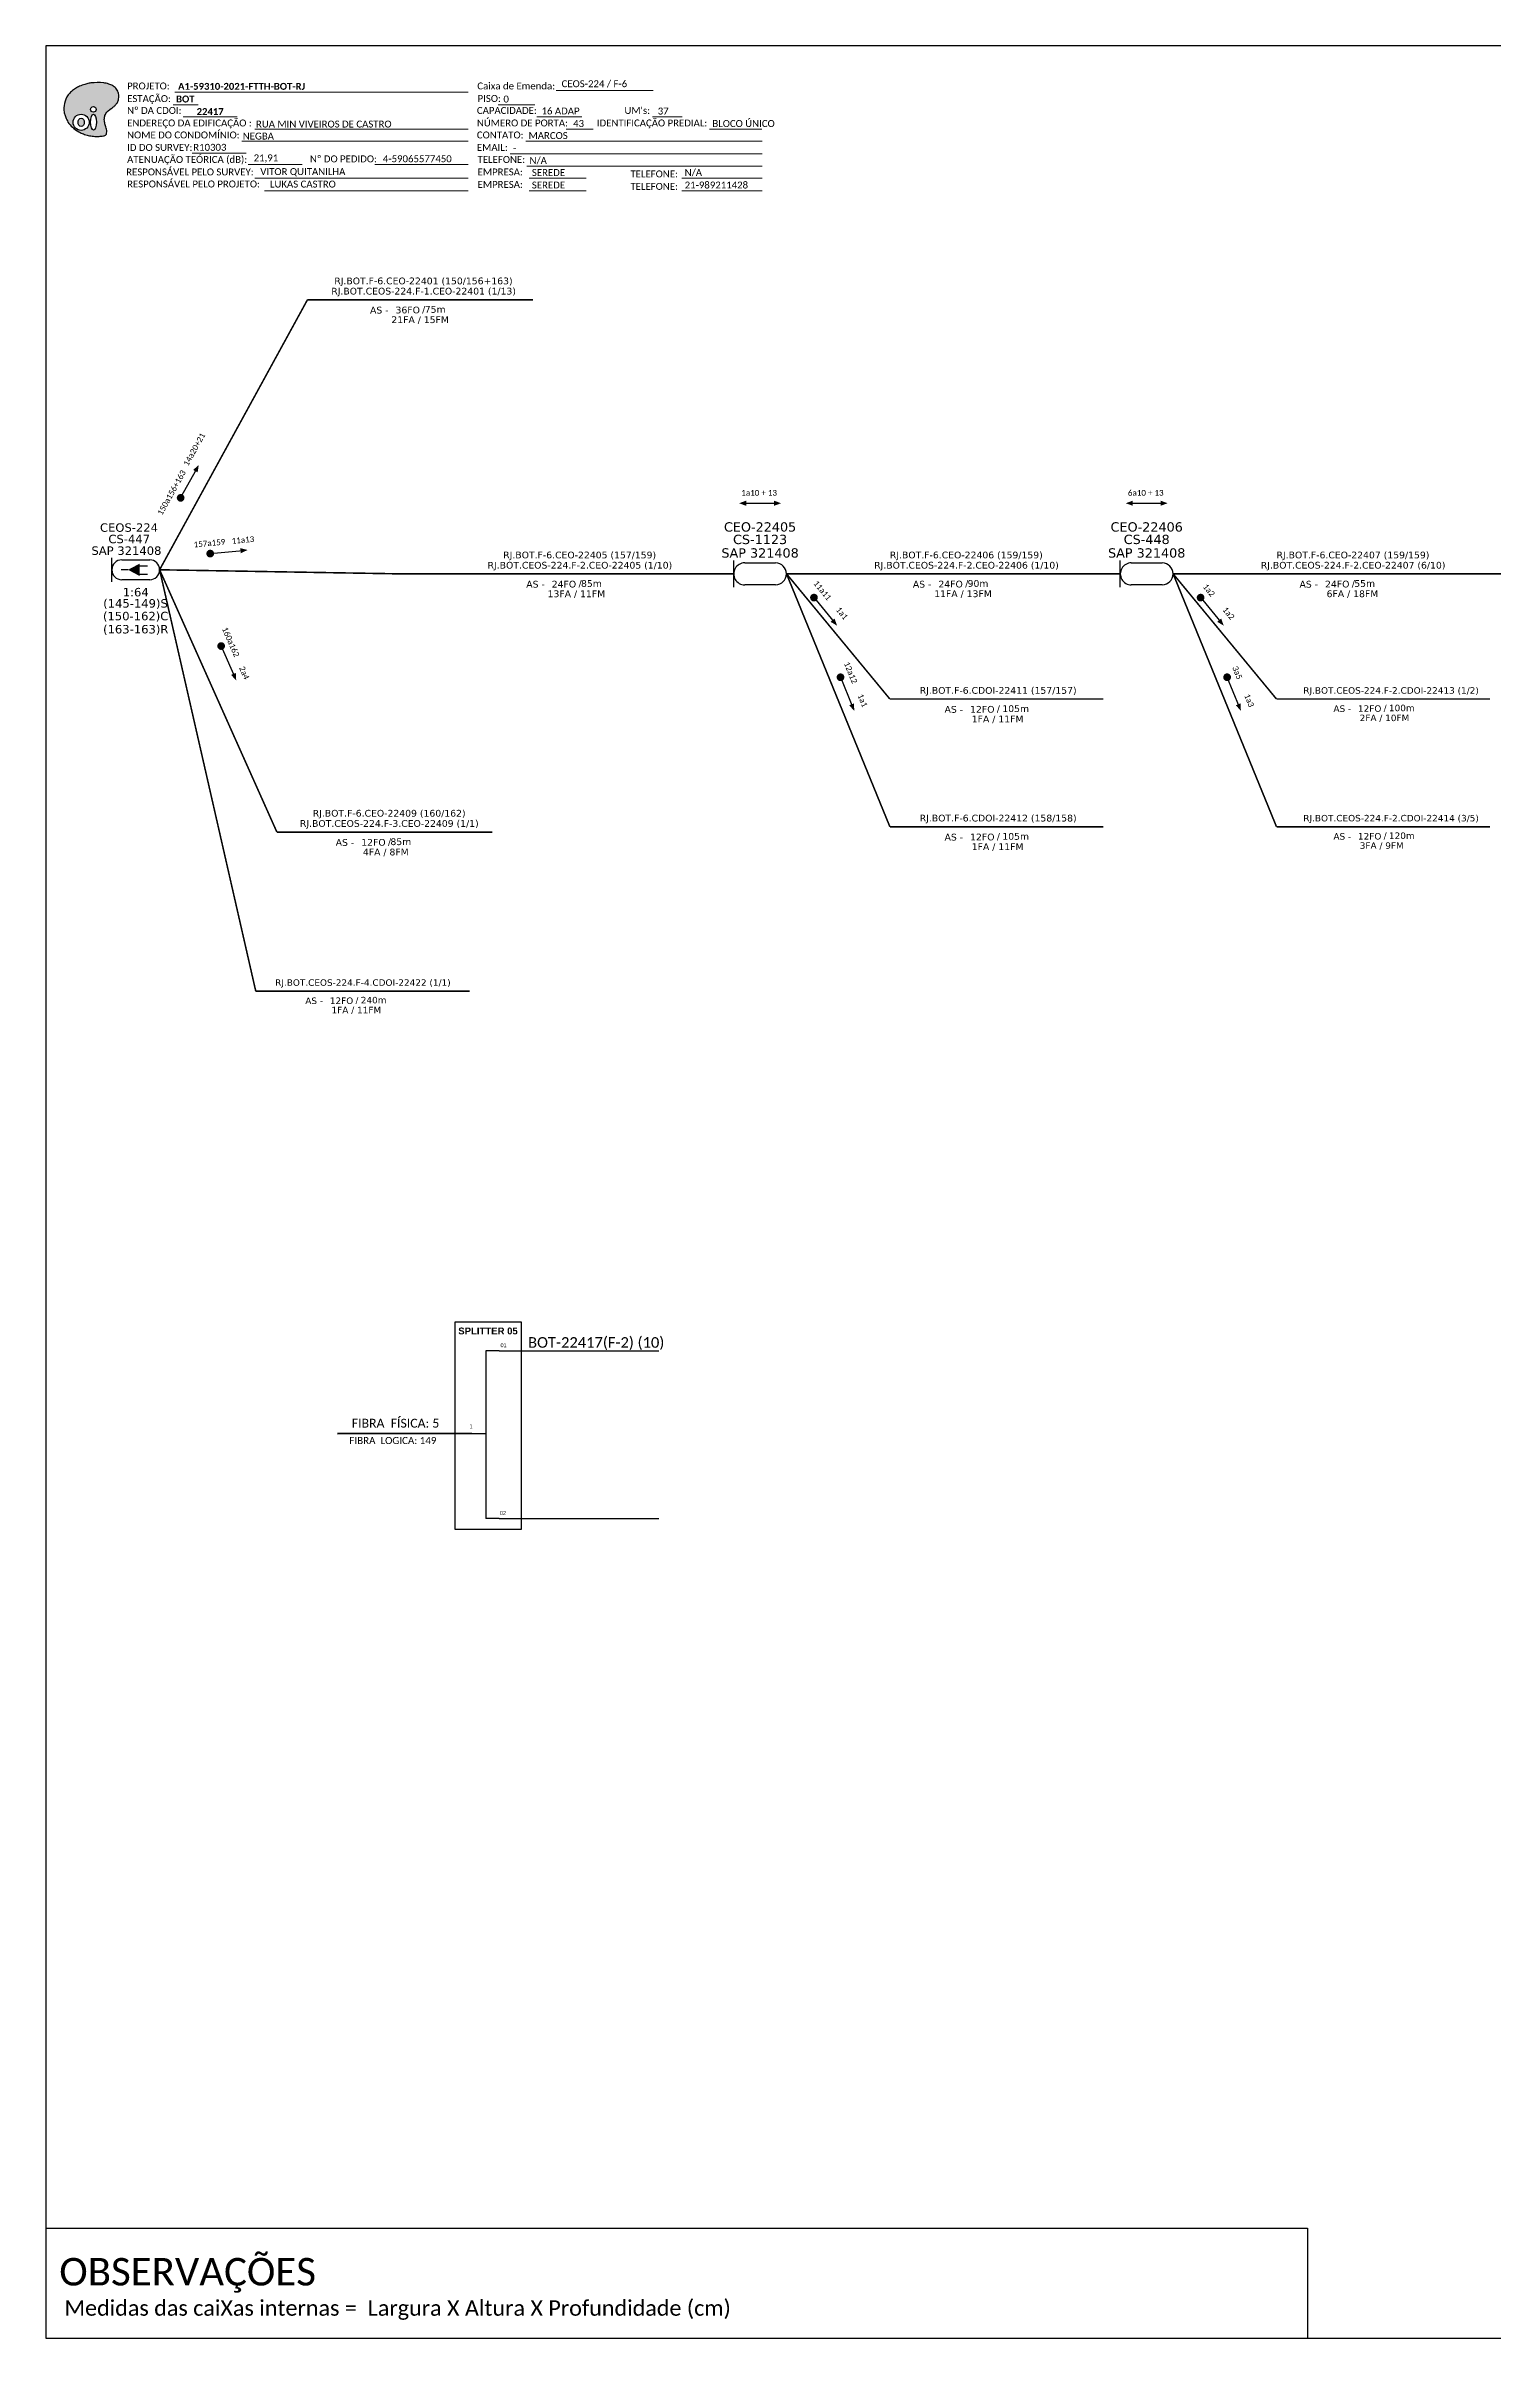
# Model space of a CAD drawing. Extents: x -89 to 2622484776, y -1852823961 to 1299.
# Drawn here: x -89 to 286, y 705 to 1299 of the extents above; entities that cross this region are included whole.
import ezdxf
from ezdxf.enums import TextEntityAlignment as Align

# ---------------------------------------------------------------- set-up
doc = ezdxf.new("R2010")
doc.units = 0
for name, color, linetype in [('20.4-CEOS', 1, 'Continuous'), ('CABO OPTICO EXISTENTE', 5, 'Continuous'), ('CAP a instalar', 1, 'Continuous'), ('SETA', 7, 'Continuous')]:
    doc.layers.add(name, color=color, linetype=linetype)
doc.layers.add('40.1-ETIQUETAS', color=1, linetype='Continuous', lineweight=20)
doc.styles.add('siredit', font='verdana.ttf')
doc.styles.get("Standard").update_dxf_attribs({"font": 'arial.ttf'})
doc.styles.add('WMF-Calibri0', font='calibri.ttf')
doc.styles.add('WMF-Calibri1', font='calibrib.ttf')
doc.linetypes.add('FENCELINE1', pattern='A,0.25,-0.1,[133,ltypeshp.shx,S=0.1,R=0,X=-0.1,Y=0],-0.1,1', length=1.45)

# ---------------------------------------------------------------- blocks, each defined once
blk = doc.blocks.new('OI')
h = blk.add_hatch(color=40)
edge = h.paths.add_edge_path()
edge.add_spline(control_points=[(4.35, -0.67), (3.92, -0.99), (3.26, -1.5), (2.81, -2.59), (2.9, -3.5), (3.06, -4.27), (3.31, -4.85), (3.37, -5.39), (3.4, -5.88), (3.2, -6.4), (2.54, -6.61), (1.65, -6.63), (0.55, -6.67), (-0.56, -6.42), (-1.61, -6.14), (-2.77, -5.61), (-3.92, -4.77), (-4.89, -3.7), (-5.34, -2.65), (-5.6, -1.94), (-5.85, -0.96), (-5.71, 0.47), (-5.1, 2.02), (-4.14, 3.02), (-3.3, 3.61), (-2.37, 4.16), (-1.36, 4.44), (-0.56, 4.7), (0.79, 4.85), (2.24, 4.97), (3.79, 4.57), (4.67, 4.21), (5.44, 3.65), (5.76, 2.99), (6.03, 2.21), (6.01, 1.46), (5.72, 0.64), (5.31, 0.08), (4.88, -0.38), (4.51, -0.55), (4.35, -0.67)], knot_values=[0, 0, 0, 0, 1.60434, 2.417191, 3.427595, 4.282808, 4.776746, 5.304182, 5.888771, 6.258406, 6.858137, 7.79129, 8.986195, 10.124242, 11.187857, 12.242908, 13.953784, 15.414161, 16.515391, 17.349188, 17.675853, 19.552021, 21.515531, 22.568638, 23.63245, 24.621084, 25.782718, 26.745347, 27.142653, 29.870543, 31.004649, 31.921532, 32.709589, 33.801391, 34.042471, 35.192333, 35.971461, 36.628871, 37.254359, 37.836911, 37.836911, 37.836911, 37.836911], degree=3, periodic=0)
h.paths.add_polyline_path([(1.13, -0.87, -1), (-0.04, -0.87, -1)], flags=16)
edge = h.paths.add_edge_path(flags=16)
edge.add_ellipse((0.56, -3.59), major_axis=(-0.02, 1.71), ratio=0.361305, start_angle=0, end_angle=360)
h.paths.add_polyline_path([(-0.36, -3.62, -1), (-3.8, -3.62, -1)], flags=16)
edge = h.paths.add_edge_path(flags=0)
edge.add_ellipse((-2.08, -3.62), major_axis=(0, 0.885), ratio=0.758294, start_angle=0, end_angle=360)
at = {"color": 40}
for centre, radius in [((-2.08, -3.62), 1.72), ((0.54, -0.87), 0.587)]:
    blk.add_circle(centre, radius, dxfattribs=at)
blk.add_ellipse((-2.08, -3.62), major_axis=(0, 0.885), ratio=0.758294, start_param=-3.141592653589792, end_param=3.141592653589792, dxfattribs=at)
blk.add_ellipse((0.56, -3.59), major_axis=(-0.02, 1.71), ratio=0.361305, dxfattribs=at)
at = {"color": 40, "start_tangent": (-0.800898, -0.598801), "end_tangent": (-0.800898, -0.598801)}
blk.add_spline([(4.35, -0.67), (3.2, -1.78), (2.9, -2.54), (2.92, -3.55), (3.12, -4.38), (3.28, -4.85), (3.37, -5.37), (3.35, -5.95), (3.2, -6.29), (2.66, -6.55), (1.73, -6.63), (0.54, -6.62), (-0.58, -6.41), (-1.6, -6.11), (-2.56, -5.67), (-3.95, -4.67), (-4.89, -3.56), (-5.37, -2.56), (-5.64, -1.78), (-5.72, -1.46), (-5.63, 0.42), (-4.84, 2.22), (-4.13, 2.99), (-3.27, 3.62), (-2.4, 4.09), (-1.3, 4.47), (-0.37, 4.72), (0.02, 4.77), (2.75, 4.8), (3.85, 4.53), (4.69, 4.16), (5.31, 3.68), (5.85, 2.73), (5.93, 2.5), (5.94, 1.35), (5.67, 0.62), (5.29, 0.08), (4.84, -0.36), (4.35, -0.67)], degree=3, dxfattribs=at)
blk = doc.blocks.new('CARIMBO')
at = {"color": 7, "lineweight": 0}
for points in [[(35.66, -16.79), (111.64, -16.79)], [(134.48, -16.3), (159.61, -16.3)], [(35.15, -20.06), (41.7, -20.06)], [(37.81, -23.14), (51.75, -23.14)], [(119.43, -20.02), (128.92, -20.02)], [(129.48, -23.14), (141.1, -23.14)], [(159.42, -23.14), (167.09, -23.14)], [(52.97, -29.48), (111.64, -29.48)], [(56.38, -26.37), (111.64, -26.37)], [(126.6, -29.48), (187.83, -29.48)], [(137.07, -26.37), (144.01, -26.37)], [(174.24, -26.37), (187.8, -26.37)], [(40.13, -32.55), (54.07, -32.55)], [(54.67, -35.52), (68.61, -35.52)], [(122.56, -32.72), (187.83, -32.72)], [(56.38, -39.07), (111.64, -39.07)], [(126.84, -35.96), (187.83, -35.96)], [(127.45, -39.07), (142.25, -39.07)], [(167.06, -39.07), (187.83, -39.07)], [(58.87, -42.31), (111.64, -42.31)], [(127.45, -42.31), (142.25, -42.31)], [(167.06, -42.31), (187.83, -42.31)]]:
    blk.add_lwpolyline(points, dxfattribs=at)
at = {"color": 7, "xscale": 1.213923925163967, "yscale": 1.213923925163967, "zscale": 1.213923925163967, "rotation": 0.1532896023949059}
blk.add_blockref('OI', (13.86, -20.16), dxfattribs=at)
at = {"color": 7, "lineweight": 0, "style": 'WMF-Calibri0'}
for s, height, p in [('PROJETO:', 1.793, (23.26, -16.04)), ('ESTAÇÃO:', 1.793, (23.26, -19.32)), ('Caixa de Emenda:', 1.7927, (114.02, -16.04)), ('PISO:', 1.793, (114.09, -19.28)), ('ENDEREÇO DA EDIFICAÇÃO :', 1.7927, (23.26, -25.63)), ('Nº DA CDOI:', 1.7927, (23.26, -22.39)), ('CAPACIDADE:', 1.7927, (113.91, -22.39)), ('NÚMERO DE PORTA:', 1.7927, (113.91, -25.63)), ('IDENTIFICAÇÃO PREDIAL:', 1.7927, (144.99, -25.63)), ("UM's:", 1.793, (152.15, -22.39)), ('NOME DO CONDOMÍNIO:', 1.7927, (23.26, -28.74)), ('CONTATO:', 1.793, (113.91, -28.74)), ('ATENUAÇÃO TEÓRICA (dB):', 1.7927, (23.26, -35.09)), ('ID DO SURVEY:', 1.7927, (23.26, -31.97)), ('EMAIL:', 1.793, (113.91, -31.97)), ('TELEFONE:', 1.793, (114.09, -35.09)), ('RESPONSÁVEL PELO SURVEY:', 1.7927, (23.02, -38.32)), ('RESPONSÁVEL PELO PROJETO:', 1.7927, (23.26, -41.44)), ('EMPRESA:', 1.793, (114.09, -38.32)), ('EMPRESA:', 1.793, (114.09, -41.56)), ('TELEFONE:', 1.793, (153.7, -38.83)), ('TELEFONE:', 1.793, (153.7, -42.06))]:
    blk.add_text(s, height=height, dxfattribs=at).set_placement(p)
at = {"color": 7, "lineweight": 0, "flags": 8}
for tag, p, style in [('EST', (35.94, -19.41), 'WMF-Calibri1'), ('PROJ', (36.46, -16.13), 'WMF-Calibri1'), ('PISO_PTR', (120.78, -19.42), 'WMF-Calibri0'), ('CEOS-XX', (135.87, -15.46), 'WMF-Calibri0'), ('CAPAC.', (130.66, -22.52), 'WMF-Calibri0'), ("UC'S", (160.78, -22.54), 'WMF-Calibri0'), ('NOME_DO_COND.', (53.23, -29.02), 'WMF-Calibri0'), ('LOGRADOURO', (56.65, -25.91), 'WMF-Calibri0'), ('NOME_DO_CONTATO', (127.3, -28.89), 'WMF-Calibri0'), ('N°', (138.85, -25.77), 'WMF-Calibri0'), ('N°PREDIO', (174.94, -25.77), 'WMF-Calibri0'), ('_ID_', (40.39, -31.94), 'WMF-Calibri0'), ('O_POTEN', (56.06, -34.68), 'WMF-Calibri0'), ('EMAIL', (123.26, -32.12), 'WMF-Calibri0'), ('TELEFONE', (127.55, -35.36), 'WMF-Calibri0'), ('RES_SURVEY', (57.78, -38.23), 'WMF-Calibri0'), ('RES_PROJ', (60.27, -41.47), 'WMF-Calibri0'), ('EMP_RESP_SURVEY', (128.16, -38.47), 'WMF-Calibri0'), ('EMP_RESP_PROJ', (128.16, -41.71), 'WMF-Calibri0'), ('CONT_RESP_SURVEY', (167.76, -38.47), 'WMF-Calibri0'), ('CONT_RESP_PROJ', (167.76, -41.71), 'WMF-Calibri0')]:
    blk.add_attdef(tag, p, '', height=1.79, dxfattribs=dict(at, style=style))
at = {"color": 7, "lineweight": 0, "style": 'WMF-Calibri1', "flags": 8}
blk.add_attdef("N° CDO'S", text='', height=1.79, dxfattribs=at).set_placement((44.78, -22.68), align=Align.CENTER)
blk = doc.blocks.new('ETIQUETA_RS5F')
at = {"layer": '40.1-ETIQUETAS', "color": 0, "style": 'siredit'}
blk.add_text('/', height=1.5, dxfattribs=at).set_placement((1.58, -1.95), align=Align.MIDDLE_RIGHT)
for tag, p in [('ETIQUETA_R_SECUNDARIA', (1.21, 2.1)), ('ETIQUETA_R_PRIMARIA', (1.21, 4.1)), ('F_ATIVAS/F_MORTAS', (1.14, -4.24))]:
    blk.add_attdef(tag, text='', height=1.5, dxfattribs=at).set_placement(p, align=Align.MIDDLE_CENTER)
for tag, p in [('TIPO_CABO', (-6.58, -2.12)), ('CAP_CABO', (0.4, -2.09))]:
    blk.add_attdef(tag, text='', height=1.5, dxfattribs=at).set_placement(p, align=Align.MIDDLE_RIGHT)
blk.add_attdef('METROS', text='', height=1.5, dxfattribs=at).set_placement((2.14, -1.95), align=Align.MIDDLE_LEFT)
for tag, p in [('FUSÃO_1', (0.85, -8.39)), ('FUSÃO_2', (0.85, -10.6)), ('FUSÃO_3', (0.85, -12.93)), ('FUSÃO_4', (0.85, -15.14)), ('FUSÃO_5', (0.85, -17.16))]:
    blk.add_attdef(tag, text='', height=1.5, dxfattribs=at).set_placement(p, align=Align.CENTER)
blk = doc.blocks.new('CEOS_RP_CT_DRT')
at = {"layer": '20.4-CEOS', "color": 0}
for p, q in [((-4.54, 1.19), (-1.19, 1.19)), ((-1.19, -1.19), (-4.54, -1.19))]:
    blk.add_line(p, q, dxfattribs=at)
for points in [[(-5.73, -1.43), (-5.73, 1.44)], [(-3.79, 0), (-4.59, 0)], [(-2.47, 0.48), (-1.45, 0.48)], [(-2.47, -0.52), (-1.45, -0.52)]]:
    blk.add_lwpolyline(points, dxfattribs=at)
blk.add_lwpolyline([(-3.79, 0, 0, 1.47, 0), (-2.41, 0, 1.47, 1.47, 0)], format="xyseb", dxfattribs=at)
for centre, start, end in [((-4.54, 0), 90, 270), ((-1.19, 0), 270, 90)]:
    blk.add_arc(centre, 1.19, start, end, dxfattribs=at)
at = {"layer": '20.4-CEOS', "color": 7, "style": 'siredit'}
for tag, p in [('Nº_DA_CEOS', (-2.86, 5.6)), ('LOCAL', (-2.86, 4.24)), ('SAP', (-2.86, 2.78)), ('RACIO_SPLITAGEM', (-2.86, -1.88)), ('FIBRAS_SPLITTER', (-2.86, -3.58)), ('FIBRAS_TOP_C', (-2.86, -5.08)), ('RESERVA_FINAIS', (-2.86, -6.39))]:
    blk.add_attdef(tag, text='', height=1.01, dxfattribs=at).set_placement(p, align=Align.TOP_CENTER)

msp = doc.modelspace()

# ---------------------------------------------------------------- linework, layer by layer
at = {"color": 7, "linetype": 'Continuous'}
for p, q in [((24.69, 960.88), (24.69, 917.45)), ((28.21, 960.88), (24.69, 960.88)), ((21.04, 939.46), (24.67, 939.46)), ((28.21, 917.45), (24.69, 917.45))]:
    msp.add_line(p, q, dxfattribs=at)
at = {"color": 10, "linetype": 'Continuous'}
for p, q in [((28.21, 960.88), (69.58, 960.87)), ((28.21, 917.45), (69.58, 917.44))]:
    msp.add_line(p, q, dxfattribs=at)
at = {"color": 1, "linetype": 'Continuous', "lineweight": 60}
msp.add_line((21.04, 939.46), (-13.75, 939.35), dxfattribs=at)
msp.add_lwpolyline([(-89.32, 705.02), (749.25, 705.02), (749.25, 1299.02), (-89.32, 1299.02), (-89.32, 705.02)])
at = {"color": 7, "lineweight": 0}
msp.add_lwpolyline([(-4.01, 1268.26), (20.14, 1268.26)], dxfattribs=at)
at = {"color": 7}
for points, const_width in [([(-54.62, 1181.46, 1), (-54.13, 1182.33, 1)], 0.999), ([(-47.21, 1167.41, 1), (-46.21, 1167.5, 1)], 0.999), ([(109.45, 1156.43, 1), (110.08, 1155.66, 1)], 1), ([(209.65, 1156.43, 1), (210.28, 1155.66, 1)], 1), ([(-44.08, 1143.95, 1), (-43.68, 1143.04, 1)], 0.999), ([(116.45, 1135.87, 1), (116.83, 1134.95, 1)], 1), ([(216.66, 1135.88, 1), (217.03, 1134.95, 1)], 1)]:
    msp.add_lwpolyline(points, format="xyb", close=True, dxfattribs=dict(at, const_width=const_width))
msp.add_lwpolyline([(16.72, 914.67), (34, 914.67), (34, 968.33), (16.72, 968.33)], close=True, dxfattribs=at)
msp.add_lwpolyline([(-89.24, 733.5), (237.71, 733.5), (237.71, 705.02)], dxfattribs=at)
at = {"layer": 'CAP a instalar', "color": 7, "linetype": 'Continuous'}
for p, q in [((88.96, 1158.76), (88.96, 1165.63)), ((91.81, 1165.05), (99.8, 1165.05)), ((189.16, 1158.77), (189.16, 1165.64)), ((192.01, 1165.05), (200, 1165.05)), ((99.8, 1159.35), (91.81, 1159.35)), ((200, 1159.35), (192.01, 1159.35))]:
    msp.add_line(p, q, dxfattribs=at)
at = {"layer": 'CAP a instalar', "color": 7, "linetype": 'FENCELINE1', "ltscale": 6, "const_width": 0.4}
for points in [[(-21.51, 1233.22), (-59.83, 1163.26)], [(-21.51, 1233.22), (36.98, 1233.22)], [(2.44, 1162.2), (-59.83, 1163.26)], [(-59.83, 1163.26), (-34.91, 1054.06)], [(-29.43, 1095.28), (-59.83, 1163.26)], [(2.44, 1162.2), (88.96, 1162.2)], [(102.65, 1162.2), (129.44, 1129.76)], [(102.65, 1162.2), (129.44, 1096.66)], [(102.65, 1162.2), (189.16, 1162.2)], [(202.85, 1162.2), (229.64, 1129.76)], [(202.85, 1162.2), (229.64, 1096.67)], [(202.85, 1162.2), (289.36, 1162.2)], [(129.44, 1129.76), (184.79, 1129.76)], [(229.64, 1129.76), (284.99, 1129.76)], [(-29.43, 1095.28), (26.43, 1095.28)], [(129.44, 1096.66), (184.79, 1096.66)], [(229.64, 1096.67), (284.99, 1096.67)], [(-34.91, 1054.06), (20.56, 1054.06)]]:
    msp.add_lwpolyline(points, dxfattribs=at)
at = {"layer": 'CAP a instalar', "color": 7, "linetype": 'Continuous'}
for centre, start_param, end_param in [((91.81, 1162.2), 6.283185, 9.424778), ((99.8, 1162.2), 3.141593, 6.283185), ((192.01, 1162.2), 6.283185, 9.424778), ((200, 1162.2), 3.141593, 6.283185)]:
    msp.add_ellipse(centre, major_axis=(0, 2.85), ratio=1, start_param=start_param, end_param=end_param, dxfattribs=at)
at = {"layer": 'SETA', "color": 7}
for points in [[(-54.38, 1181.9), (-50.22, 1189.41)], [(91.51, 1180.49), (100.09, 1180.49)], [(191.71, 1180.49), (200.29, 1180.49)], [(-46.71, 1167.46), (-38.16, 1168.26)], [(109.56, 1156.3), (115.02, 1149.65)], [(209.76, 1156.3), (215.22, 1149.66)], [(-43.88, 1143.49), (-40.44, 1135.63)], [(116.52, 1135.71), (119.76, 1127.75)], [(216.72, 1135.71), (219.97, 1127.75)]]:
    msp.add_lwpolyline(points, dxfattribs=at)
for points in [[(-51.15, 1189.13), (-49.68, 1190.41), (-49.98, 1188.49)], [(92.19, 1181.17), (90.36, 1180.5), (92.19, 1179.83)], [(99.4, 1181.17), (101.23, 1180.5), (99.4, 1179.83)], [(192.4, 1181.17), (190.57, 1180.5), (192.4, 1179.84)], [(199.6, 1181.17), (201.43, 1180.5), (199.6, 1179.84)], [(-38.91, 1168.87), (-37.03, 1168.38), (-38.79, 1167.55)], [(115.1, 1150.62), (115.75, 1148.78), (114.07, 1149.77)], [(215.31, 1150.62), (215.96, 1148.78), (214.28, 1149.77)], [(-40.09, 1136.54), (-39.97, 1134.59), (-41.31, 1136)], [(120.13, 1128.64), (120.21, 1126.7), (118.9, 1128.14)], [(220.34, 1128.65), (220.41, 1126.7), (219.1, 1128.14)]]:
    msp.add_solid(points, dxfattribs=at)

# ---------------------------------------------------------------- block references
ref = msp.add_blockref('CARIMBO', (-91.51, 1303.77))
ref.add_attrib('PROJ', 'A1-59310-2021-FTTH-BOT-RJ', (-55.05, 1287.63), dxfattribs={"color": 7, "lineweight": 0, "height": 1.7927, "style": 'WMF-Calibri1'})
ref.add_attrib('EST', 'BOT', (-55.57, 1284.35), dxfattribs={"color": 7, "lineweight": 0, "height": 1.793, "style": 'WMF-Calibri1'})
ref.add_attrib("N° CDO'S", '22417', dxfattribs={"color": 7, "lineweight": 0, "height": 1.793, "style": 'WMF-Calibri1'}).set_placement((-46.73, 1281.09), align=Align.CENTER)
ref.add_attrib('LOGRADOURO', 'RUA MIN VIVEIROS DE CASTRO', (-34.86, 1277.86), dxfattribs={"color": 7, "lineweight": 0, "height": 1.7927, "style": 'WMF-Calibri0'})
ref.add_attrib('NOME_DO_COND.', 'NEGBA', (-38.28, 1274.74), dxfattribs={"color": 7, "lineweight": 0, "height": 1.793, "style": 'WMF-Calibri0'})
ref.add_attrib('_ID_', 'R10303', (-51.11, 1271.83), dxfattribs={"color": 7, "lineweight": 0, "height": 1.793, "style": 'WMF-Calibri0'})
ref.add_attrib('O_POTEN', '21,91', (-35.45, 1269.09), dxfattribs={"color": 7, "lineweight": 0, "height": 1.793, "style": 'WMF-Calibri0'})
ref.add_attrib('RES_SURVEY', 'VITOR QUITANILHA', (-33.73, 1265.54), dxfattribs={"color": 7, "lineweight": 0, "height": 1.7927, "style": 'WMF-Calibri0'})
ref.add_attrib('RES_PROJ', 'LUKAS CASTRO', (-31.24, 1262.3), dxfattribs={"color": 7, "lineweight": 0, "height": 1.7927, "style": 'WMF-Calibri0'})
ref.add_attrib('CEOS-XX', 'CEOS-224 / F-6', (44.36, 1288.31), dxfattribs={"color": 7, "lineweight": 0, "height": 1.7927, "style": 'WMF-Calibri0'})
ref.add_attrib('CAPAC.', '16 ADAP', (39.15, 1281.25), dxfattribs={"color": 7, "lineweight": 0, "height": 1.793, "style": 'WMF-Calibri0'})
ref.add_attrib("UC'S", '37', (69.27, 1281.23), dxfattribs={"color": 7, "lineweight": 0, "height": 1.793, "style": 'WMF-Calibri0'})
ref.add_attrib('PISO_PTR', '0', (29.28, 1284.34), dxfattribs={"color": 7, "lineweight": 0, "height": 1.79, "style": 'WMF-Calibri0'})
ref.add_attrib('N°', '43', (47.34, 1278), dxfattribs={"color": 7, "lineweight": 0, "height": 1.793, "style": 'WMF-Calibri0'})
ref.add_attrib('N°PREDIO', 'BLOCO ÚNICO', (83.43, 1278), dxfattribs={"color": 7, "lineweight": 0, "height": 1.7927, "style": 'WMF-Calibri0'})
ref.add_attrib('NOME_DO_CONTATO', 'MARCOS', (35.79, 1274.88), dxfattribs={"color": 7, "lineweight": 0, "height": 1.793, "style": 'WMF-Calibri0'})
ref.add_attrib('EMAIL', '-', (31.75, 1271.65), dxfattribs={"color": 7, "lineweight": 0, "height": 1.79, "style": 'WMF-Calibri0'})
ref.add_attrib('TELEFONE', 'N/A', (36.04, 1268.41), dxfattribs={"color": 7, "lineweight": 0, "height": 1.793, "style": 'WMF-Calibri0'})
ref.add_attrib('EMP_RESP_SURVEY', 'SEREDE', (36.65, 1265.3), dxfattribs={"color": 7, "lineweight": 0, "height": 1.793, "style": 'WMF-Calibri0'})
ref.add_attrib('EMP_RESP_PROJ', 'SEREDE', (36.65, 1262.06), dxfattribs={"color": 7, "lineweight": 0, "height": 1.793, "style": 'WMF-Calibri0'})
ref.add_attrib('CONT_RESP_SURVEY', 'N/A', (76.25, 1265.3), dxfattribs={"color": 7, "lineweight": 0, "height": 1.793, "style": 'WMF-Calibri0'})
ref.add_attrib('CONT_RESP_PROJ', '21-989211428', (76.25, 1262.06), dxfattribs={"color": 7, "lineweight": 0, "height": 1.7927, "style": 'WMF-Calibri0'})
at = {"layer": '20.4-CEOS', "color": 7}
ref = msp.add_blockref('CEOS_RP_CT_DRT', (-59.83, 1163.25), dxfattribs=dict(at, xscale=2.161665797233582, yscale=2.161665797233582, zscale=2.161665791999999))
ref.add_attrib('Nº_DA_CEOS', 'CEOS-224', dxfattribs={"color": 7, "height": 2.183, "style": 'siredit'}).set_placement((-67.77, 1175.29), align=Align.TOP_CENTER)
ref.add_attrib('LOCAL', 'CS-447', dxfattribs={"color": 7, "height": 2.183, "style": 'siredit'}).set_placement((-67.71, 1172.33), align=Align.TOP_CENTER)
ref.add_attrib('SAP', 'SAP 321408', dxfattribs={"color": 7, "height": 2.183, "style": 'siredit'}).set_placement((-68.43, 1169.31), align=Align.TOP_CENTER)
ref.add_attrib('RACIO_SPLITAGEM', '1:64', dxfattribs={"color": 7, "height": 2.183, "style": 'siredit'}).set_placement((-66.02, 1158.55), align=Align.TOP_CENTER)
ref.add_attrib('FIBRAS_SPLITTER', '(145-149)S', dxfattribs={"color": 7, "height": 2.183, "style": 'siredit'}).set_placement((-66.08, 1155.65), align=Align.TOP_CENTER)
ref.add_attrib('FIBRAS_TOP_C', '(150-162)C', dxfattribs={"color": 7, "height": 2.183, "style": 'siredit'}).set_placement((-66.04, 1152.36), align=Align.TOP_CENTER)
ref.add_attrib('RESERVA_FINAIS', '(163-163)R', dxfattribs={"color": 7, "height": 2.183, "style": 'siredit'}).set_placement((-66.02, 1148.95), align=Align.TOP_CENTER)
at = {"layer": 'CAP a instalar', "color": 7, "linetype": 'FENCELINE1', "ltscale": 7}
ref = msp.add_blockref('ETIQUETA_RS5F', (47.71, 1161.98), dxfattribs=dict(at, xscale=1.166399984999771, yscale=1.166399984999771, zscale=1.166399984999771))
ref.add_attrib('ETIQUETA_R_PRIMARIA', 'RJ.BOT.F-6.CEO-22405 (157/159)', dxfattribs={"layer": '40.1-ETIQUETAS', "color": 0, "height": 1.7496, "style": 'siredit'}).set_placement((49.04, 1167.09), align=Align.MIDDLE_CENTER)
ref.add_attrib('ETIQUETA_R_SECUNDARIA', 'RJ.BOT.CEOS-224.F-2.CEO-22405 (1/10)', dxfattribs={"layer": '40.1-ETIQUETAS', "color": 0, "height": 1.7496, "style": 'siredit'}).set_placement((49.09, 1164.44), align=Align.MIDDLE_CENTER)
ref.add_attrib('TIPO_CABO', 'AS -', dxfattribs={"layer": '40.1-ETIQUETAS', "color": 0, "height": 1.75, "style": 'siredit'}).set_placement((39.99, 1159.52), align=Align.MIDDLE_RIGHT)
ref.add_attrib('CAP_CABO', '24FO', dxfattribs={"layer": '40.1-ETIQUETAS', "color": 0, "height": 1.75, "style": 'siredit'}).set_placement((48.13, 1159.54), align=Align.MIDDLE_RIGHT)
ref.add_attrib('METROS', '85m', dxfattribs={"layer": '40.1-ETIQUETAS', "color": 0, "height": 1.75, "style": 'siredit'}).set_placement((49.38, 1159.7), align=Align.MIDDLE_LEFT)
ref.add_attrib('F_ATIVAS/F_MORTAS', '13FA / 11FM', dxfattribs={"layer": '40.1-ETIQUETAS', "color": 0, "height": 1.7496, "style": 'siredit'}).set_placement((48.18, 1157.03), align=Align.MIDDLE_CENTER)
ref = msp.add_blockref('ETIQUETA_RS5F', (147.91, 1161.99), dxfattribs=dict(at, xscale=1.166399984999771, yscale=1.166399984999771, zscale=1.166399984999771))
ref.add_attrib('ETIQUETA_R_PRIMARIA', 'RJ.BOT.F-6.CEO-22406 (159/159)', dxfattribs={"layer": '40.1-ETIQUETAS', "color": 0, "height": 1.7496, "style": 'siredit'}).set_placement((149.25, 1167.09), align=Align.MIDDLE_CENTER)
ref.add_attrib('ETIQUETA_R_SECUNDARIA', 'RJ.BOT.CEOS-224.F-2.CEO-22406 (1/10)', dxfattribs={"layer": '40.1-ETIQUETAS', "color": 0, "height": 1.7496, "style": 'siredit'}).set_placement((149.29, 1164.44), align=Align.MIDDLE_CENTER)
ref.add_attrib('TIPO_CABO', 'AS -', dxfattribs={"layer": '40.1-ETIQUETAS', "color": 0, "height": 1.75, "style": 'siredit'}).set_placement((140.19, 1159.52), align=Align.MIDDLE_RIGHT)
ref.add_attrib('CAP_CABO', '24FO', dxfattribs={"layer": '40.1-ETIQUETAS', "color": 0, "height": 1.75, "style": 'siredit'}).set_placement((148.34, 1159.55), align=Align.MIDDLE_RIGHT)
ref.add_attrib('METROS', '90m', dxfattribs={"layer": '40.1-ETIQUETAS', "color": 0, "height": 1.75, "style": 'siredit'}).set_placement((149.58, 1159.71), align=Align.MIDDLE_LEFT)
ref.add_attrib('F_ATIVAS/F_MORTAS', '11FA / 13FM', dxfattribs={"layer": '40.1-ETIQUETAS', "color": 0, "height": 1.7496, "style": 'siredit'}).set_placement((148.38, 1157.04), align=Align.MIDDLE_CENTER)
ref = msp.add_blockref('ETIQUETA_RS5F', (248.11, 1161.99), dxfattribs=dict(at, xscale=1.166399984999771, yscale=1.166399984999771, zscale=1.166399984999771))
ref.add_attrib('ETIQUETA_R_PRIMARIA', 'RJ.BOT.F-6.CEO-22407 (159/159)', dxfattribs={"layer": '40.1-ETIQUETAS', "color": 0, "height": 1.7496, "style": 'siredit'}).set_placement((249.45, 1167.09), align=Align.MIDDLE_CENTER)
ref.add_attrib('ETIQUETA_R_SECUNDARIA', 'RJ.BOT.CEOS-224.F-2.CEO-22407 (6/10)', dxfattribs={"layer": '40.1-ETIQUETAS', "color": 0, "height": 1.7496, "style": 'siredit'}).set_placement((249.49, 1164.44), align=Align.MIDDLE_CENTER)
ref.add_attrib('TIPO_CABO', 'AS -', dxfattribs={"layer": '40.1-ETIQUETAS', "color": 0, "height": 1.75, "style": 'siredit'}).set_placement((240.4, 1159.52), align=Align.MIDDLE_RIGHT)
ref.add_attrib('CAP_CABO', '24FO', dxfattribs={"layer": '40.1-ETIQUETAS', "color": 0, "height": 1.75, "style": 'siredit'}).set_placement((248.54, 1159.55), align=Align.MIDDLE_RIGHT)
ref.add_attrib('METROS', '55m', dxfattribs={"layer": '40.1-ETIQUETAS', "color": 0, "height": 1.75, "style": 'siredit'}).set_placement((249.79, 1159.71), align=Align.MIDDLE_LEFT)
ref.add_attrib('F_ATIVAS/F_MORTAS', '6FA / 18FM', dxfattribs={"layer": '40.1-ETIQUETAS', "color": 0, "height": 1.75, "style": 'siredit'}).set_placement((249.32, 1157.04), align=Align.MIDDLE_CENTER)
ref = msp.add_blockref('ETIQUETA_RS5F', (156.12, 1129.55), dxfattribs=dict(at, xscale=1.166399984998861, yscale=1.166399984998861, zscale=1.166399984999999))
ref.add_attrib('ETIQUETA_R_SECUNDARIA', 'RJ.BOT.F-6.CDOI-22411 (157/157)', dxfattribs={"layer": 'CABO OPTICO EXISTENTE', "color": 0, "height": 1.7496, "style": 'siredit'}).set_placement((157.5, 1132), align=Align.MIDDLE_CENTER)
ref.add_attrib('TIPO_CABO', 'AS -', dxfattribs={"layer": '40.1-ETIQUETAS', "color": 0, "height": 1.75, "style": 'siredit'}).set_placement((148.4, 1127.08), align=Align.MIDDLE_RIGHT)
ref.add_attrib('CAP_CABO', '12FO', dxfattribs={"layer": '40.1-ETIQUETAS', "color": 0, "height": 1.75, "style": 'siredit'}).set_placement((156.55, 1127.1), align=Align.MIDDLE_RIGHT)
ref.add_attrib('METROS', '105m', dxfattribs={"layer": '40.1-ETIQUETAS', "color": 0, "height": 1.75, "style": 'siredit'}).set_placement((158.58, 1127.27), align=Align.MIDDLE_LEFT)
ref.add_attrib('F_ATIVAS/F_MORTAS', '1FA / 11FM', dxfattribs={"layer": '40.1-ETIQUETAS', "color": 0, "height": 1.75, "style": 'siredit'}).set_placement((157.35, 1124.59), align=Align.MIDDLE_CENTER)
ref = msp.add_blockref('ETIQUETA_RS5F', (256.41, 1129.64), dxfattribs=dict(at, xscale=1.120210545592906, yscale=1.120210545592906, zscale=1.120210545593999))
ref.add_attrib('ETIQUETA_R_SECUNDARIA', 'RJ.BOT.CEOS-224.F-2.CDOI-22413 (1/2)', dxfattribs={"layer": 'CABO OPTICO EXISTENTE', "color": 0, "height": 1.6803, "style": 'siredit'}).set_placement((259.33, 1131.99), align=Align.MIDDLE_CENTER)
ref.add_attrib('TIPO_CABO', 'AS -', dxfattribs={"layer": '40.1-ETIQUETAS', "color": 0, "height": 1.68, "style": 'siredit'}).set_placement((249, 1127.27), align=Align.MIDDLE_RIGHT)
ref.add_attrib('CAP_CABO', '12FO', dxfattribs={"layer": '40.1-ETIQUETAS', "color": 0, "height": 1.68, "style": 'siredit'}).set_placement((256.82, 1127.29), align=Align.MIDDLE_RIGHT)
ref.add_attrib('METROS', '100m', dxfattribs={"layer": '40.1-ETIQUETAS', "color": 0, "height": 1.68, "style": 'siredit'}).set_placement((258.78, 1127.45), align=Align.MIDDLE_LEFT)
ref.add_attrib('F_ATIVAS/F_MORTAS', '2FA / 10FM', dxfattribs={"layer": '40.1-ETIQUETAS', "color": 0, "height": 1.68, "style": 'siredit'}).set_placement((257.62, 1124.88), align=Align.MIDDLE_CENTER)
ref = msp.add_blockref('ETIQUETA_RS5F', (-1.68, 1095.07), dxfattribs=dict(at, xscale=1.166399984999771, yscale=1.166399984999771, zscale=1.166399984999771))
ref.add_attrib('ETIQUETA_R_PRIMARIA', 'RJ.BOT.F-6.CEO-22409 (160/162)', dxfattribs={"layer": '40.1-ETIQUETAS', "color": 0, "height": 1.7496, "style": 'siredit'}).set_placement((-0.34, 1100.17), align=Align.MIDDLE_CENTER)
ref.add_attrib('ETIQUETA_R_SECUNDARIA', 'RJ.BOT.CEOS-224.F-3.CEO-22409 (1/1)', dxfattribs={"layer": '40.1-ETIQUETAS', "color": 0, "height": 1.7496, "style": 'siredit'}).set_placement((-0.3, 1097.52), align=Align.MIDDLE_CENTER)
ref.add_attrib('TIPO_CABO', 'AS -', dxfattribs={"layer": '40.1-ETIQUETAS', "color": 0, "height": 1.75, "style": 'siredit'}).set_placement((-9.4, 1092.6), align=Align.MIDDLE_RIGHT)
ref.add_attrib('CAP_CABO', '12FO', dxfattribs={"layer": '40.1-ETIQUETAS', "color": 0, "height": 1.75, "style": 'siredit'}).set_placement((-1.25, 1092.63), align=Align.MIDDLE_RIGHT)
ref.add_attrib('METROS', '85m', dxfattribs={"layer": '40.1-ETIQUETAS', "color": 0, "height": 1.75, "style": 'siredit'}).set_placement((-0.01, 1092.79), align=Align.MIDDLE_LEFT)
ref.add_attrib('F_ATIVAS/F_MORTAS', '4FA / 8FM', dxfattribs={"layer": '40.1-ETIQUETAS', "color": 0, "height": 1.75, "style": 'siredit'}).set_placement((-1.21, 1090.12), align=Align.MIDDLE_CENTER)
ref = msp.add_blockref('ETIQUETA_RS5F', (156.12, 1096.45), dxfattribs=dict(at, xscale=1.166399984998861, yscale=1.166399984998861, zscale=1.166399984999999))
ref.add_attrib('ETIQUETA_R_SECUNDARIA', 'RJ.BOT.F-6.CDOI-22412 (158/158)', dxfattribs={"layer": 'CABO OPTICO EXISTENTE', "color": 0, "height": 1.7496, "style": 'siredit'}).set_placement((157.5, 1098.91), align=Align.MIDDLE_CENTER)
ref.add_attrib('TIPO_CABO', 'AS -', dxfattribs={"layer": '40.1-ETIQUETAS', "color": 0, "height": 1.75, "style": 'siredit'}).set_placement((148.4, 1093.98), align=Align.MIDDLE_RIGHT)
ref.add_attrib('CAP_CABO', '12FO', dxfattribs={"layer": '40.1-ETIQUETAS', "color": 0, "height": 1.75, "style": 'siredit'}).set_placement((156.55, 1094.01), align=Align.MIDDLE_RIGHT)
ref.add_attrib('METROS', '105m', dxfattribs={"layer": '40.1-ETIQUETAS', "color": 0, "height": 1.75, "style": 'siredit'}).set_placement((158.58, 1094.17), align=Align.MIDDLE_LEFT)
ref.add_attrib('F_ATIVAS/F_MORTAS', '1FA / 11FM', dxfattribs={"layer": '40.1-ETIQUETAS', "color": 0, "height": 1.75, "style": 'siredit'}).set_placement((157.35, 1091.5), align=Align.MIDDLE_CENTER)
ref = msp.add_blockref('ETIQUETA_RS5F', (256.41, 1096.54), dxfattribs=dict(at, xscale=1.120210545592906, yscale=1.120210545592906, zscale=1.120210545593999))
ref.add_attrib('ETIQUETA_R_SECUNDARIA', 'RJ.BOT.CEOS-224.F-2.CDOI-22414 (3/5)', dxfattribs={"layer": 'CABO OPTICO EXISTENTE', "color": 0, "height": 1.6803, "style": 'siredit'}).set_placement((259.33, 1098.9), align=Align.MIDDLE_CENTER)
ref.add_attrib('TIPO_CABO', 'AS -', dxfattribs={"layer": '40.1-ETIQUETAS', "color": 0, "height": 1.68, "style": 'siredit'}).set_placement((249, 1094.17), align=Align.MIDDLE_RIGHT)
ref.add_attrib('CAP_CABO', '12FO', dxfattribs={"layer": '40.1-ETIQUETAS', "color": 0, "height": 1.68, "style": 'siredit'}).set_placement((256.82, 1094.2), align=Align.MIDDLE_RIGHT)
ref.add_attrib('METROS', '120m', dxfattribs={"layer": '40.1-ETIQUETAS', "color": 0, "height": 1.68, "style": 'siredit'}).set_placement((258.78, 1094.35), align=Align.MIDDLE_LEFT)
ref.add_attrib('F_ATIVAS/F_MORTAS', '3FA / 9FM', dxfattribs={"layer": '40.1-ETIQUETAS', "color": 0, "height": 1.68, "style": 'siredit'}).set_placement((256.91, 1091.79), align=Align.MIDDLE_CENTER)
ref = msp.add_blockref('ETIQUETA_RS5F', (-10.06, 1053.94), dxfattribs=dict(at, xscale=1.120210545592906, yscale=1.120210545592906, zscale=1.120210545593999))
ref.add_attrib('ETIQUETA_R_SECUNDARIA', 'RJ.BOT.CEOS-224.F-4.CDOI-22422 (1/1)', dxfattribs={"layer": 'CABO OPTICO EXISTENTE', "color": 0, "height": 1.6803, "style": 'siredit'}).set_placement((-7.14, 1056.29), align=Align.MIDDLE_CENTER)
ref.add_attrib('TIPO_CABO', 'AS -', dxfattribs={"layer": '40.1-ETIQUETAS', "color": 0, "height": 1.68, "style": 'siredit'}).set_placement((-17.47, 1051.57), align=Align.MIDDLE_RIGHT)
ref.add_attrib('CAP_CABO', '12FO', dxfattribs={"layer": '40.1-ETIQUETAS', "color": 0, "height": 1.68, "style": 'siredit'}).set_placement((-9.64, 1051.59), align=Align.MIDDLE_RIGHT)
ref.add_attrib('METROS', '240m', dxfattribs={"layer": '40.1-ETIQUETAS', "color": 0, "height": 1.68, "style": 'siredit'}).set_placement((-7.69, 1051.75), align=Align.MIDDLE_LEFT)
ref.add_attrib('F_ATIVAS/F_MORTAS', '1FA / 11FM', dxfattribs={"layer": '40.1-ETIQUETAS', "color": 0, "height": 1.68, "style": 'siredit'}).set_placement((-8.85, 1049.18), align=Align.MIDDLE_CENTER)

# ---------------------------------------------------------------- texts
at = {"color": 7, "lineweight": 0, "style": 'WMF-Calibri0'}
msp.add_text('Nº DO PEDIDO:', height=1.7927, dxfattribs=at).set_placement((-20.88, 1268.84))
at = {"color": 7, "style": 'WMF-Calibri0'}
msp.add_text('OBSERVAÇÕES', height=7.1308, dxfattribs=at).set_placement((-85.83, 718.67))
at = {"color": 7, "attachment_point": 5}
for s, insert, char_height, width, rotation in [('\\C7;\\fCalibri|b0|i0|c0|p34;14a20+21', (-50.84, 1194.45), 1.4978, 25.3213, 61.05202), ('\\C7;\\fCalibri|b0|i0|c0|p34;150a156+163', (-56.72, 1183.25), 1.4978, 25.3213, 61.05202), ('\\C7;\\fCalibri|b0|i0|c0|p34;157a159', (-46.91, 1170.15), 1.4978, 25.3213, 5.36735), ('\\C7;\\fCalibri|b0|i0|c0|p34;11a13', (-38.23, 1170.97), 1.4978, 25.3213, 5.36735), ('\\fCalibri|b0|i0|c0|p34;11a11', (111.96, 1157.89), 1.5, 25.3588, 309.41479), ('\\C8;\\fCalibri|b0|i0|c0|p34;1a2', (212.13, 1157.95), 1.5, 25.3588, 309.41479), ('\\fCalibri|b0|i0|c0|p34;1a1', (117.02, 1151.98), 1.5, 25.3588, 309.41479), ('\\C8;\\fCalibri|b0|i0|c0|p34;1a2', (217.22, 1151.98), 1.5, 25.3588, 309.41479), ('\\C7;\\fCalibri|b0|i0|c0|p34;160a162', (-41.39, 1144.53), 1.4978, 25.3213, 293.67098), ('\\C7;\\fCalibri|b0|i0|c0|p34;2a4', (-37.89, 1136.55), 1.4978, 25.3213, 293.67098), ('\\fCalibri|b0|i0|c0|p34;12a12', (119.28, 1136.59), 1.5, 25.3588, 292.15708), ('\\C8;\\fCalibri|b0|i0|c0|p34;3a5', (219.48, 1136.59), 1.5, 25.3588, 292.15708), ('\\fCalibri|b0|i0|c0|p34;1a1', (122.36, 1129.38), 1.5, 25.3588, 292.15708), ('\\C8;\\fCalibri|b0|i0|c0|p34;1a3', (222.57, 1129.38), 1.5, 25.3588, 292.15708)]:
    msp.add_mtext(s, dxfattribs=dict(at, insert=insert, char_height=char_height, width=width, rotation=rotation))
at = {"color": 7, "char_height": 1.4978, "width": 25.3213, "attachment_point": 5}
for s, insert in [('\\C7;\\fCalibri|b0|i0|c0|p34;1a10 + 13', (95.55, 1183.19)), ('\\C7;\\fCalibri|b0|i0|c0|p34;6a10 + 13', (195.75, 1183.19))]:
    msp.add_mtext(s, dxfattribs=dict(at, insert=insert))
at = {"attachment_point": 5}
for s, insert, char_height, width in [('\\C10;\\fArial|b1|i0|c0|p34;SPLITTER 05', (25.28, 966), 1.7753, 17.28), ('\\C7;\\fArial|b0|i0;\\H0.578704x;01 ', (29.32, 962.31), 1.7753, 3.7582), ('\\C7;\\fCalibri|b0|i0|c0|p34;BOT-22417(F-2) (10)', (53.32, 962.74), 2.7432, 40.9104), ('\\C7;\\fCalibri|b0|i0|c0|p34;FIBRA  LOGICA: 149', (0.63, 937.61), 1.8289, 34.56), ('\\C7;\\fCalibri|b0|i0|c0|p34;FIBRA  FÍSICA: 5', (1.32, 942.1), 2.2859, 34.56), ('\\C7;\\fArial|b0|i0|;\\H1.0273588255048;1', (20.87, 941.28), 1.7753, 1.7584), ('\\C7;\\fArial|b0|i0;\\H0.578704x;02 ', (29.17, 918.83), 1.7753, 3.7582)]:
    msp.add_mtext(s, dxfattribs=dict(at, insert=insert, char_height=char_height, width=width))
at = {"color": 7, "insert": (-84.48, 714.83), "char_height": 4, "width": 658.8434, "attachment_point": 1, "style": 'WMF-Calibri0'}
msp.add_mtext('Medidas das caiXas internas =  Largura X Altura X Profundidade (cm)', dxfattribs=at)
at = {"color": 7, "lineweight": 0, "style": 'WMF-Calibri0', "flags": 8}
msp.add_attdef('4-59065577450', (-1.97, 1268.87), '4-59065577450', height=1.7927, dxfattribs=at)
at = {"layer": '20.4-CEOS', "color": 7, "style": 'siredit'}
for s, p in [('CEO-22405', (95.8, 1175.57)), ('CS-1123', (95.8, 1172.33)), ('CEO-22406', (196, 1175.57)), ('CS-448', (196, 1172.34)), ('SAP 321408', (95.8, 1168.83)), ('SAP 321408', (196, 1168.83))]:
    msp.add_text(s, height=2.413, rotation=0.01293, dxfattribs=at).set_placement(p, align=Align.TOP_CENTER)
at = {"layer": '40.1-ETIQUETAS', "color": 7, "style": 'siredit'}
for s, p in [('RJ.BOT.CEOS-224.F-1.CEO-22401 (1/13)', (8.59, 1235.46)), ('RJ.BOT.F-6.CEO-22401 (150/156+163)', (8.55, 1238.11)), ('21FA / 15FM', (7.69, 1228.06))]:
    msp.add_text(s, height=1.7496, dxfattribs=at).set_placement(p, align=Align.MIDDLE_CENTER)
for s, p in [('AS -', (-0.5, 1230.54)), ('36FO', (7.64, 1230.57)), ('/', (9.02, 1230.73))]:
    msp.add_text(s, height=1.75, dxfattribs=at).set_placement(p, align=Align.MIDDLE_RIGHT)
msp.add_text('75m', height=1.75, dxfattribs=at).set_placement((8.89, 1230.73), align=Align.MIDDLE_LEFT)

doc.saveas('drawing.dxf')
